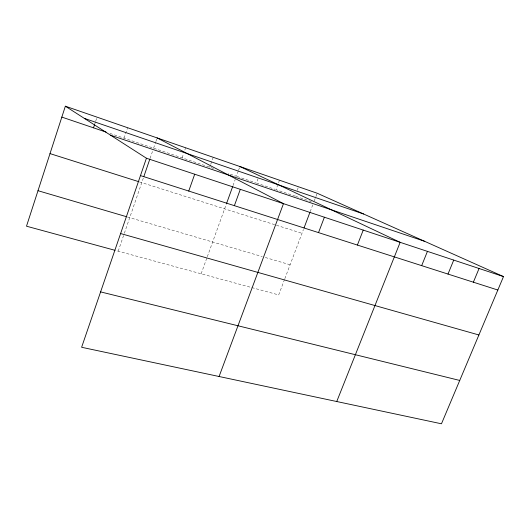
<?xml version="1.0" encoding="UTF-8"?>
<svg xmlns="http://www.w3.org/2000/svg" width="530" height="530" viewBox="0 0 530 530"><rect width="100%" height="100%" fill="white"/><g stroke="black" fill="none" stroke-linecap="round" stroke-linejoin="round"><path stroke-width="0.4" stroke-dasharray="2.65 1.99" d="M94.764 124.013L95.519 121.721M95.771 120.959L96.778 117.912M124.066 138.178L127.597 127.71M118.203 251.187L124.099 234.028M124.364 233.246L143.372 177.934M150.096 158.364L152.514 151.315M153.587 148.181L155.608 142.318M155.86 141.583L157.118 137.913M182.121 157.847L183.473 153.972M184.831 150.096L185.646 147.771M209.708 167.195L210.523 164.916M210.794 164.154L213.226 157.304M201.142 273.791L207.025 257.514M207.31 256.739L226.297 204.189M233.034 185.56L235.28 179.345M238.295 171.011L236.4 176.245L228.013 173.403M238.56 170.262L239.911 166.526M258.057 178.61L256.44 183.029L275.209 189.389M279.489 180.2L275.991 189.654L295.064 196.12L295.873 193.967M297.211 190.376L298.556 186.792M284.537 279.462L278.687 294.925L115.812 250.531M284.829 278.687L303.452 229.464M310.176 211.695L312.806 204.746M314.264 200.89L316.874 193.993M127.392 216.969L262.244 256.586M265.305 257.487L290.096 264.768M139.423 181.896L275.706 225.005M276.468 225.25L301.994 233.326M109.962 133.401L213.524 168.487M237.168 176.503L255.672 182.77M295.839 196.378L311.355 201.638"/><path stroke-width="0.79" d="M65.362 106.205L146.432 158.218L81.62 347.276L441.464 423.795L503.5 276.594L317.165 193.225L65.362 106.205L26.5 226.197L115.017 250.319M93.499 127.823L94.512 124.775M143.908 176.371L149.824 159.146M188.753 191.058L194.695 174.224M226.582 203.414L232.756 186.335M234.379 205.666L240.309 189.343M219.082 376.505L283.477 203.652L157.118 137.913M304.041 227.92L309.884 212.47M318.523 232.61L324.393 217.22M357.392 245.059L363.235 230.093M336.742 401.528L400.15 242.329L239.911 166.526M421.675 265.643L427.438 251.379M447.996 274.07L453.726 260.098M473.369 282.198L479.067 268.491M100.607 291.897L459.735 380.447M120.608 233.544L478.895 334.973M37.994 190.701L126.617 216.737M50.005 153.607L138.648 181.651M140.476 175.596L497.836 290.029M146.432 158.218L503.5 276.594M61.838 117.097L106.04 132.076M110.525 135.183L424.775 241.369M84.316 118.369L363.567 213.987"/></g></svg>
